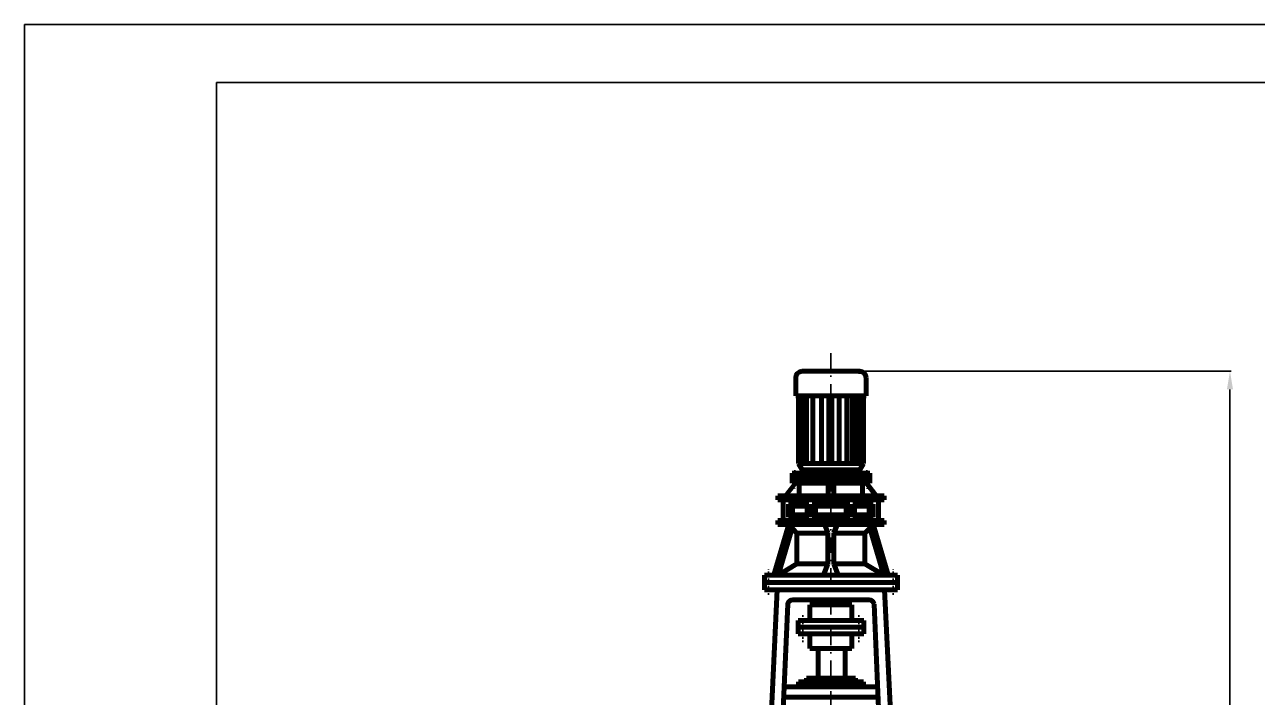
# Model space of a CAD drawing. Header units: millimetres. Extents: x 5008 to 9040, y 217 to 5920.
# Drawn here: x 5008 to 7050, y 4805 to 5920 of the extents above; entities that cross this region are included whole.
import ezdxf

# ---------------------------------------------------------------- set-up
doc = ezdxf.new("R2010")
doc.units = ezdxf.units.MM
for name, pattern in [('DASHDOTX2', [50.8, 25.4, -12.7, 0, -12.7]), ('EB_DASH', [6, 3, -3]), ('EB_DASHDOT', [39, 30, -3, 3, -3])]:
    doc.linetypes.add(name, pattern=pattern)
for name, color, linetype, lineweight in [('C', 1, 'Continuous', 25), ('CAXA0', 7, 'Continuous', 70), ('CAXA1', 1, 'EB_DASHDOT', 25), ('CAXA4', 3, 'Continuous', 25)]:
    doc.layers.add(name, color=color, linetype=linetype, lineweight=lineweight)
doc.layers.add('图框标题栏-粗线', color=3, linetype='Continuous')
doc.layers.add('图框标题栏-细线', color=7, linetype='Continuous')
doc.styles.add('标准', font='SIMFANG.TTF', dxfattribs={"width": 0.667})
doc.dimstyles.new('标准', dxfattribs={"dimtxt": 3.5, "dimasz": 4, "dimexe": 2, "dimexo": 0, "dimtad": 1, "dimdec": 1, "dimdsep": 46, "dimtxsty": '标准', "dimcen": 0, "dimdle": 6, "dimazin": 2, "dimtfac": 1, "dimtdec": 3, "dimtmove": 0, "dimatfit": 3, "dimldrblk": 'NONE', "dimfxl": 0, "dimtolj": 1, "dimtzin": 0, "dimarcsym": 0})

# ---------------------------------------------------------------- blocks, each defined once
blk = doc.blocks.new('*D38')
at = {"layer": 'CAXA4', "color": 0, "lineweight": -2}
for p, q in [((6390.7, 5345.4), (7006.3, 5345.4)), ((7004.3, 5315.4), (7004.3, 2795.1)), ((6382.3, 2765.1), (7006.3, 2765.1))]:
    blk.add_line(p, q, dxfattribs=at)
at = {"layer": 'CAXA4', "color": 0}
for points in [[(6999.3, 5315.4), (7009.3, 5315.4), (7004.3, 5345.4)], [(6999.3, 2795.1), (7009.3, 2795.1), (7004.3, 2765.1)]]:
    blk.add_solid(points, dxfattribs=at)
at = {"layer": 'Defpoints', "color": 0}
for p in [(6390.7, 5345.4), (6382.3, 2765.1), (7004.3, 2765.1)]:
    blk.add_point(p, dxfattribs=at)
at = {"layer": 'CAXA4', "color": 0, "insert": (6988.7, 4055.3), "char_height": 30, "attachment_point": 5, "rotation": 90, "style": '标准'}
blk.add_mtext('\\A1;\\fFangSong_GB2312;~2580', dxfattribs=at)
blk = doc.blocks.new('_None')

msp = doc.modelspace()

# ---------------------------------------------------------------- linework, layer by layer
at = {"layer": 'C', "linetype": 'EB_DASH'}
for p, q in [((6240.221, 4974.717), (6240.221, 5017.568)), ((6446.477, 4974.717), (6446.477, 5017.568)), ((6296.884, 4941.233), (6296.884, 4896.644)), ((6389.814, 4941.233), (6389.814, 4896.644))]:
    msp.add_line(p, q, dxfattribs=at)
at = {"layer": 'CAXA0'}
for p, q in [((6284.99, 5334.384), (6284.99, 5304.637)), ((6296.006, 5345.4), (6390.691, 5345.4)), ((6401.708, 5334.384), (6401.708, 5304.637)), ((6284.99, 5304.637), (6401.708, 5304.637)), ((6289.401, 5304.637), (6289.401, 5192.251)), ((6296.428, 5304.637), (6296.428, 5192.251)), ((6302.996, 5304.637), (6302.996, 5192.251)), ((6313.671, 5304.637), (6313.671, 5192.251)), ((6327.629, 5304.637), (6327.629, 5192.251)), ((6339.946, 5304.637), (6339.946, 5192.251)), ((6344.872, 5304.637), (6344.872, 5192.251)), ((6357.188, 5304.637), (6357.188, 5192.251)), ((6369.505, 5304.637), (6369.505, 5192.251)), ((6378.537, 5304.637), (6378.537, 5192.251)), ((6385.926, 5304.637), (6385.926, 5192.251)), ((6392.495, 5304.637), (6392.495, 5192.251)), ((6397.296, 5304.637), (6397.296, 5192.251)), ((6289.401, 5192.251), (6397.296, 5192.251)), ((6295.633, 5181.978), (6289.401, 5192.251)), ((6391.064, 5181.978), (6397.296, 5192.251)), ((6278.945, 5176.685), (6407.752, 5176.685)), ((6278.945, 5176.685), (6278.945, 5159.83)), ((6278.945, 5168.258), (6407.752, 5168.258)), ((6295.633, 5181.978), (6391.064, 5181.978)), ((6295.633, 5181.978), (6295.633, 5176.685)), ((6391.064, 5181.978), (6391.064, 5176.685)), ((6407.752, 5176.685), (6407.752, 5159.83)), ((6284.461, 5159.83), (6268.401, 5138.761)), ((6278.945, 5159.83), (6407.752, 5159.83)), ((6290.895, 5159.83), (6290.895, 5139.464)), ((6338.695, 5159.83), (6338.695, 5138.761)), ((6348.002, 5159.83), (6348.002, 5138.761)), ((6395.802, 5159.83), (6395.802, 5139.464)), ((6402.236, 5159.83), (6418.297, 5138.761)), ((6255.187, 5138.761), (6431.511, 5138.761)), ((6255.187, 5138.761), (6255.187, 5132.21)), ((6255.187, 5132.21), (6431.511, 5132.21)), ((6264.367, 5132.21), (6264.367, 5098.146)), ((6273.258, 5125.406), (6307.061, 5125.406)), ((6273.258, 5125.406), (6273.258, 5103.722)), ((6279.906, 5121.689), (6273.258, 5125.406)), ((6304.261, 5121.689), (6307.061, 5125.406)), ((6307.061, 5125.406), (6307.061, 5103.722)), ((6312.1, 5125.406), (6312.1, 5103.722)), ((6318.049, 5121.689), (6312.1, 5125.406)), ((6312.1, 5125.406), (6374.598, 5125.406)), ((6368.649, 5121.689), (6374.598, 5125.406)), ((6374.598, 5125.406), (6374.598, 5103.722)), ((6413.44, 5125.406), (6379.637, 5125.406)), ((6379.637, 5125.406), (6379.637, 5103.722)), ((6382.436, 5121.689), (6379.637, 5125.406)), ((6406.791, 5121.689), (6413.44, 5125.406)), ((6413.44, 5125.406), (6413.44, 5103.722)), ((6422.331, 5132.21), (6422.331, 5098.146)), ((6431.511, 5138.761), (6431.511, 5132.21)), ((6279.906, 5107.439), (6273.258, 5103.722)), ((6279.906, 5121.689), (6304.261, 5121.689)), ((6279.906, 5121.689), (6279.906, 5107.439)), ((6279.906, 5107.439), (6304.261, 5107.439)), ((6304.261, 5121.689), (6304.261, 5107.439)), ((6304.261, 5107.439), (6307.061, 5103.722)), ((6318.049, 5107.439), (6312.1, 5103.722)), ((6318.049, 5121.689), (6318.049, 5107.439)), ((6318.049, 5121.689), (6368.649, 5121.689)), ((6318.049, 5107.439), (6368.649, 5107.439)), ((6368.649, 5121.689), (6368.649, 5107.439)), ((6368.649, 5107.439), (6374.598, 5103.722)), ((6382.436, 5107.439), (6379.637, 5103.722)), ((6406.791, 5121.689), (6382.436, 5121.689)), ((6382.436, 5121.689), (6382.436, 5107.439)), ((6406.791, 5107.439), (6382.436, 5107.439)), ((6406.791, 5121.689), (6406.791, 5107.439)), ((6406.791, 5107.439), (6413.44, 5103.722)), ((6273.546, 5091.595), (6248.726, 5007.667)), ((6255.187, 5098.146), (6431.511, 5098.146)), ((6255.187, 5098.146), (6255.187, 5091.595)), ((6255.187, 5091.595), (6431.511, 5091.595)), ((6278.985, 5085.751), (6255.892, 5007.667)), ((6273.258, 5103.722), (6307.061, 5103.722)), ((6286.959, 5077.183), (6273.546, 5091.595)), ((6312.1, 5103.722), (6374.598, 5103.722)), ((6333.103, 5091.595), (6338.496, 5077.183)), ((6353.594, 5091.595), (6348.202, 5077.183)), ((6413.44, 5103.722), (6379.637, 5103.722)), ((6399.739, 5077.183), (6413.151, 5091.595)), ((6407.713, 5085.751), (6430.806, 5007.667)), ((6413.151, 5091.595), (6437.972, 5007.667)), ((6431.511, 5098.146), (6431.511, 5091.595)), ((6286.959, 5077.183), (6286.959, 5026.086)), ((6286.959, 5077.183), (6338.496, 5077.183)), ((6338.496, 5077.183), (6338.496, 5026.086)), ((6348.202, 5077.183), (6348.202, 5026.086)), ((6399.739, 5077.183), (6348.202, 5077.183)), ((6399.739, 5077.183), (6399.739, 5026.086)), ((6286.959, 5026.086), (6255.892, 5007.667)), ((6286.959, 5026.086), (6338.496, 5026.086)), ((6338.496, 5026.086), (6331.33, 5007.667)), ((6399.739, 5026.086), (6348.202, 5026.086)), ((6348.202, 5026.086), (6355.367, 5007.667)), ((6399.739, 5026.086), (6430.806, 5007.667)), ((6233.185, 5007.667), (6453.512, 5007.667)), ((6233.185, 5007.667), (6233.185, 4983.431)), ((6453.512, 5007.667), (6453.512, 4983.431)), ((6233.185, 4995.549), (6453.512, 4995.549)), ((6233.185, 4983.431), (6453.512, 4983.431)), ((6254.424, 4983.431), (6235.204, 4584.293)), ((6432.273, 4983.431), (6451.493, 4584.293)), ((6343.349, 4966.734), (6280.125, 4966.734)), ((6322.192, 4966.734), (6322.192, 4958.182)), ((6343.349, 4966.734), (6406.572, 4966.734)), ((6366.844, 4966.734), (6366.844, 4958.182)), ((6257.013, 4617.691), (6271.839, 4959.385)), ((6308.529, 4932.549), (6308.529, 4958.182)), ((6308.529, 4958.182), (6343.349, 4958.182)), ((6374.635, 4958.182), (6343.349, 4958.182)), ((6378.168, 4958.182), (6343.349, 4958.182)), ((6378.168, 4932.549), (6378.168, 4958.182)), ((6429.684, 4617.691), (6414.858, 4959.385)), ((6288.994, 4932.12), (6345.811, 4932.12)), ((6288.994, 4932.12), (6288.994, 4910.504)), ((6288.994, 4921.244), (6345.811, 4921.244)), ((6397.704, 4932.12), (6345.811, 4932.12)), ((6397.704, 4921.244), (6345.811, 4921.244)), ((6397.704, 4932.12), (6397.704, 4910.504)), ((6288.994, 4910.504), (6345.811, 4910.504)), ((6308.529, 4910.504), (6308.529, 4885.843)), ((6397.704, 4910.504), (6345.811, 4910.504)), ((6378.168, 4910.504), (6378.168, 4885.843)), ((6308.529, 4885.843), (6343.349, 4885.843)), ((6322.192, 4885.843), (6322.192, 4836.571)), ((6376.246, 4885.843), (6343.349, 4885.843)), ((6378.168, 4885.843), (6343.349, 4885.843)), ((6366.844, 4885.843), (6366.844, 4836.571)), ((6265.888, 4822.217), (6420.81, 4822.217)), ((6289.602, 4830.59), (6383.882, 4830.59)), ((6289.602, 4830.59), (6289.602, 4822.217)), ((6302.816, 4836.571), (6302.816, 4830.59)), ((6302.816, 4836.571), (6369.987, 4836.571)), ((6383.882, 4836.571), (6369.987, 4836.571)), ((6383.882, 4836.571), (6383.882, 4830.59)), ((6397.095, 4830.59), (6383.882, 4830.59)), ((6397.095, 4830.59), (6397.095, 4822.217)), ((6265.161, 4805.47), (6421.536, 4805.47))]:
    msp.add_line(p, q, dxfattribs=at)
for centre, radius, start, end in [((6296.006, 5334.384), 11.016, 90, 180), ((6390.691, 5334.384), 11.016, 0, 90), ((6280.125, 4958.389), 8.346, 90, 173.144125), ((6406.572, 4958.389), 8.346, 6.855875, 90)]:
    msp.add_arc(centre, radius, start, end, dxfattribs=at)
msp.add_point((6390.691, 5345.4), dxfattribs=at)
at = {"layer": 'CAXA1', "linetype": 'DASHDOTX2'}
msp.add_line((6343.349, 5375.119), (6343.349, 2740.251), dxfattribs=at)
at = {"layer": 'CAXA1', "linetype": 'EB_DASH'}
for p, q in [((6283.802, 5181.245), (6283.802, 5150.737)), ((6402.895, 5181.245), (6402.895, 5150.737))]:
    msp.add_line(p, q, dxfattribs=at)
at = {"layer": '图框标题栏-粗线'}
for p, q in [((8781.634, 5823.693), (5325.634, 5823.693)), ((5325.634, 5823.693), (5325.634, 313.293))]:
    msp.add_line(p, q, dxfattribs=at)
at = {"layer": '图框标题栏-细线'}
for p, q in [((9040.009, 5919.693), (5008.009, 5919.693)), ((5008.009, 5919.693), (5008.009, 217.293))]:
    msp.add_line(p, q, dxfattribs=at)

# ---------------------------------------------------------------- dimensions: what is measured, and where the dimension line sits
at = {"layer": 'CAXA4', "color": 4}
dim = msp.add_linear_dim(base=(7004.306, 2765.13), p1=(6390.691, 5345.4), p2=(6382.349, 2765.13), angle=90, text='\\fFangSong_GB2312;~2580', dimstyle='标准', override={"dimtxt": 30, "dimasz": 30, "dimtxsty": '标准'}, dxfattribs=at)
dim.commit()
dim.dimension.update_dxf_attribs({"geometry": '*D38', "text_midpoint": (6988.681, 4055.265)})

doc.saveas('drawing.dxf')
